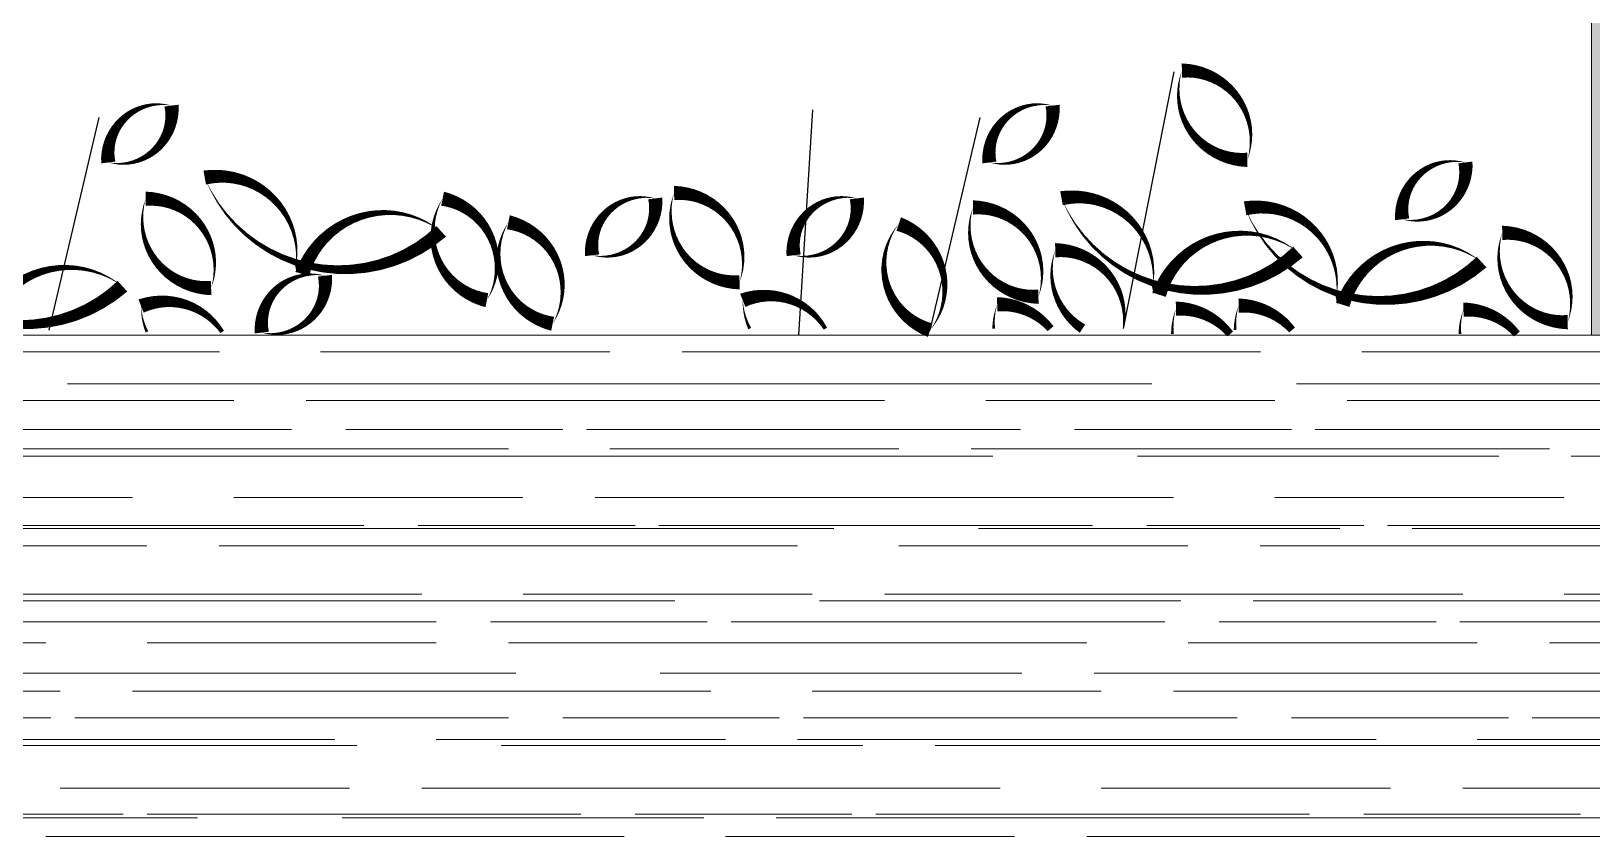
# Model space of a CAD drawing. Header units: metres. Extents: x -442 to 316, y -503 to 125.
# Drawn here: x 103.47 to 108.95, y -271.43 to -268.62 of the extents above; entities that cross this region are included whole.
import ezdxf

# ---------------------------------------------------------------- set-up
doc = ezdxf.new("R2010")
doc.units = ezdxf.units.M
for name, color, linetype in [('SRAFY', 3, 'Continuous'), ('zariz.predmety', 203, 'Continuous'), ('ZDIVO', 1, 'Continuous')]:
    doc.layers.add(name, color=color, linetype=linetype)

msp = doc.modelspace()

# ---------------------------------------------------------------- hatches: boundary and pattern name
at = {"layer": 'SRAFY', "linetype": 'Continuous', "lineweight": 0}
msp.add_hatch(color=252, dxfattribs=at).paths.add_polyline_path([(108.953033, -268.385551), (108.953033, -269.685551), (112.393033, -269.685551), (112.393033, -268.385551)])
h = msp.add_hatch(dxfattribs=at)
h.set_pattern_fill('AR-RROOF', color=256, scale=0.01, style=0)
h.set_pattern_definition([(0, (116.50168, -317.10102), (0.5588, 0.254), [3.81, -0.508, 1.27, -0.254]), (0, (116.8395, -316.97402), (-0.254, 0.33782), [0.762, -0.08382, 1.524, -0.1905]), (0, (116.62868, -316.88512), (1.3208, 0.17018), [2.032, -0.3556, 1.016, -0.254])])
h.paths.add_polyline_path([(103.383033, -269.685551), (103.143033, -269.685551), (103.143033, -273.530035), (103.143033, -274.035551), (103.533033, -274.035551), (103.533033, -271.485551), (117.703033, -271.485551), (117.703033, -273.080591), (118.153033, -273.05328), (118.153033, -269.685551), (118.003033, -269.685551), (117.603033, -269.685551), (115.493033, -269.685551), (115.393033, -269.685551), (114.593033, -269.685551), (112.393033, -269.685551)])
h.paths.add_polyline_path([(110.700431, -270.501858), (111.280431, -270.501858), (111.280431, -270.755429), (110.700431, -270.755429)], flags=24)

# ---------------------------------------------------------------- linework, layer by layer
msp.add_line((108.953033, -268.385551), (108.953033, -269.685551), dxfattribs=at)
at = {"layer": 'zariz.predmety', "color": 253, "linetype": 'Continuous', "ltscale": 0.001}
for p, q in [((107.308755, -269.662818), (107.486786, -268.760997)), ((103.534107, -269.668116), (103.709992, -268.921219)), ((106.168033, -269.685551), (106.217833, -268.894515)), ((106.629675, -269.668116), (106.80556, -268.921219))]:
    msp.add_line(p, q, dxfattribs=at)
for points in [[(107.74423, -269.07001, 0, 0, 0.52056705), (107.74423, -269.07001, 0, 0.05, 0.52056705), (107.514285, -268.75627, 0, 0.05, 0.52056705), (107.74423, -269.07001, 0.05, 0.05, 0)], [(103.742176, -269.079138, 0, 0, 0.52056705), (103.742176, -269.079138, 0, 0.05, 0.52056705), (103.964469, -268.879428, 0, 0.05, 0.52056705), (103.742176, -269.079138, 0.05, 0.05, 0)], [(106.837743, -269.079138, 0, 0, 0.52056705), (106.837743, -269.079138, 0, 0.05, 0.52056705), (107.060036, -268.879428, 0, 0.05, 0.52056705), (106.837743, -269.079138, 0.05, 0.05, 0)], [(108.288057, -269.278794, 0, 0, 0.52056705), (108.288057, -269.278794, 0, 0.05, 0.52056705), (108.51035, -269.079084, 0, 0.05, 0.52056705), (108.288057, -269.278794, 0.05, 0.05, 0)], [(104.911863, -269.321051, 0, 0, 0.52056705), (104.911863, -269.321051, 0, 0.05, 0.52056705), (104.423501, -269.470882, 0, 0.05, 0.52056705), (104.400399, -269.449202, 0, 0.05, 0.52056705), (104.081027, -269.132108, 0, 0.05, 0.52056705), (104.911863, -269.321051, 0.05, 0.05, 0)], [(103.873653, -269.206525, 0, 0, 0.52056705), (103.873653, -269.206525, 0, 0.05, 0.52056705), (104.103597, -269.520266, 0, 0.05, 0.52056705), (103.873653, -269.206525, 0.05, 0.05, 0)], [(104.916833, -269.20633, 0, 0, 0.52056705), (104.916833, -269.20633, 0, 0.05, 0.52056705), (105.072285, -269.562901, 0, 0.05, 0.52056705), (104.916833, -269.20633, 0.05, 0.05, 0)], [(105.44181, -269.405101, 0, 0, 0.52056705), (105.44181, -269.405101, 0, 0.05, 0.52056705), (105.664103, -269.205391, 0, 0.05, 0.52056705), (105.44181, -269.405101, 0.05, 0.05, 0)], [(105.73014, -269.186268, 0, 0, 0.52056705), (105.73014, -269.186268, 0, 0.05, 0.52056705), (105.960085, -269.500009, 0, 0.05, 0.52056705), (105.73014, -269.186268, 0.05, 0.05, 0)], [(106.149966, -269.405101, 0, 0, 0.52056705), (106.149966, -269.405101, 0, 0.05, 0.52056705), (106.372259, -269.205391, 0, 0.05, 0.52056705), (106.149966, -269.405101, 0.05, 0.05, 0)], [(107.010226, -269.550775, 0, 0, 0.52056705), (107.010226, -269.550775, 0, 0.05, 0.52056705), (106.780281, -269.237034, 0, 0.05, 0.52056705), (107.010226, -269.550775, 0.05, 0.05, 0)], [(107.922148, -269.393638, 0, 0, 0.52056705), (107.922148, -269.393638, 0, 0.05, 0.52056705), (107.433785, -269.543469, 0, 0.05, 0.52056705), (107.410684, -269.521789, 0, 0.05, 0.52056705), (107.091312, -269.204694, 0, 0.05, 0.52056705), (107.922148, -269.393638, 0.05, 0.05, 0)], [(108.567303, -269.429052, 0, 0, 0.52056705), (108.567303, -269.429052, 0, 0.05, 0.52056705), (108.07894, -269.578883, 0, 0.05, 0.52056705), (108.055839, -269.557203, 0, 0.05, 0.52056705), (107.736467, -269.240109, 0, 0.05, 0.52056705), (108.567303, -269.429052, 0.05, 0.05, 0)], [(105.14795, -269.28914, 0, 0, 0.52056705), (105.14795, -269.28914, 0, 0.05, 0.52056705), (105.303403, -269.64571, 0, 0.05, 0.52056705), (105.14795, -269.28914, 0.05, 0.05, 0)], [(103.792095, -269.513848, 0, 0, 0.52056705), (103.792095, -269.513848, 0, 0.05, 0.52056705), (103.303732, -269.663679, 0, 0.05, 0.52056705), (103.280631, -269.641999, 0, 0.05, 0.52056705), (102.961259, -269.324904, 0, 0.05, 0.52056705), (103.792095, -269.513848, 0.05, 0.05, 0)], [(106.629675, -269.668116, 0, 0, 0.52056705), (106.629675, -269.668116, 0, 0.05, 0.52056705), (106.519225, -269.295143, 0, 0.05, 0.52056705), (106.629675, -269.668116, 0.05, 0.05, 0)], [(108.639787, -269.32628, 0, 0, 0.52056705), (108.639787, -269.32628, 0, 0.05, 0.52056705), (108.869732, -269.640021, 0, 0.05, 0.52056705), (108.639787, -269.32628, 0.05, 0.05, 0)], [(104.281511, -269.676621, 0, 0, 0.52056705), (104.281511, -269.676621, 0, 0.05, 0.52056705), (104.503804, -269.476912, 0, 0.05, 0.52056705), (104.281511, -269.676621, 0.05, 0.05, 0)]]:
    msp.add_lwpolyline(points, format="xyseb", close=True, dxfattribs=at)
for points in [[(107.308755, -269.662818, 0.004318, 0.05, 0.46896517), (107.069289, -269.38723, 0, 0.034457, 0.34337278), (107.164937, -269.662818, 0, 0, 0)], [(106.261804, -269.662818, 0.013372, 0.05, 0.36684726), (105.971325, -269.563226, 0, 0.01134, 0.10928942), (105.995862, -269.662818, 0, 0, 0)], [(104.142457, -269.674292, 0.014508, 0.05, 0.35451813), (103.857473, -269.583484, 0, 0.010276, 0.09896207), (103.877888, -269.674292, 0, 0.010276, 0.09896207)], [(107.053025, -269.662818, 0.02658, 0.05, 0.22868274), (106.865253, -269.57715, 0, 0.009549, 0.09191829), (106.852819, -269.662818, 0, 0, 0)], [(107.683808, -269.681596, 0.026112, 0.05, 0.23341693), (107.493338, -269.592621, 0, 0.009912, 0.09543544), (107.481057, -269.681596, 0, 0.009912, 0.09543544)], [(107.901367, -269.667561, 0.02658, 0.05, 0.22868274), (107.713594, -269.581893, 0, 0.009549, 0.09191829), (107.70116, -269.667561, 0, 0.009549, 0.09191829)], [(108.691259, -269.681596, 0.02658, 0.05, 0.22868274), (108.503487, -269.595929, 0, 0.009549, 0.09191829), (108.491053, -269.681596, 0, 0, 0)]]:
    msp.add_lwpolyline(points, format="xyseb", dxfattribs=at)
at = {"layer": 'ZDIVO', "linetype": 'Continuous', "lineweight": 0}
for p, q in [((103.383033, -269.685551), (117.603033, -269.685551)), ((104.473033, -269.685551), (104.233033, -269.685551))]:
    msp.add_line(p, q, dxfattribs=at)

doc.saveas('drawing.dxf')
